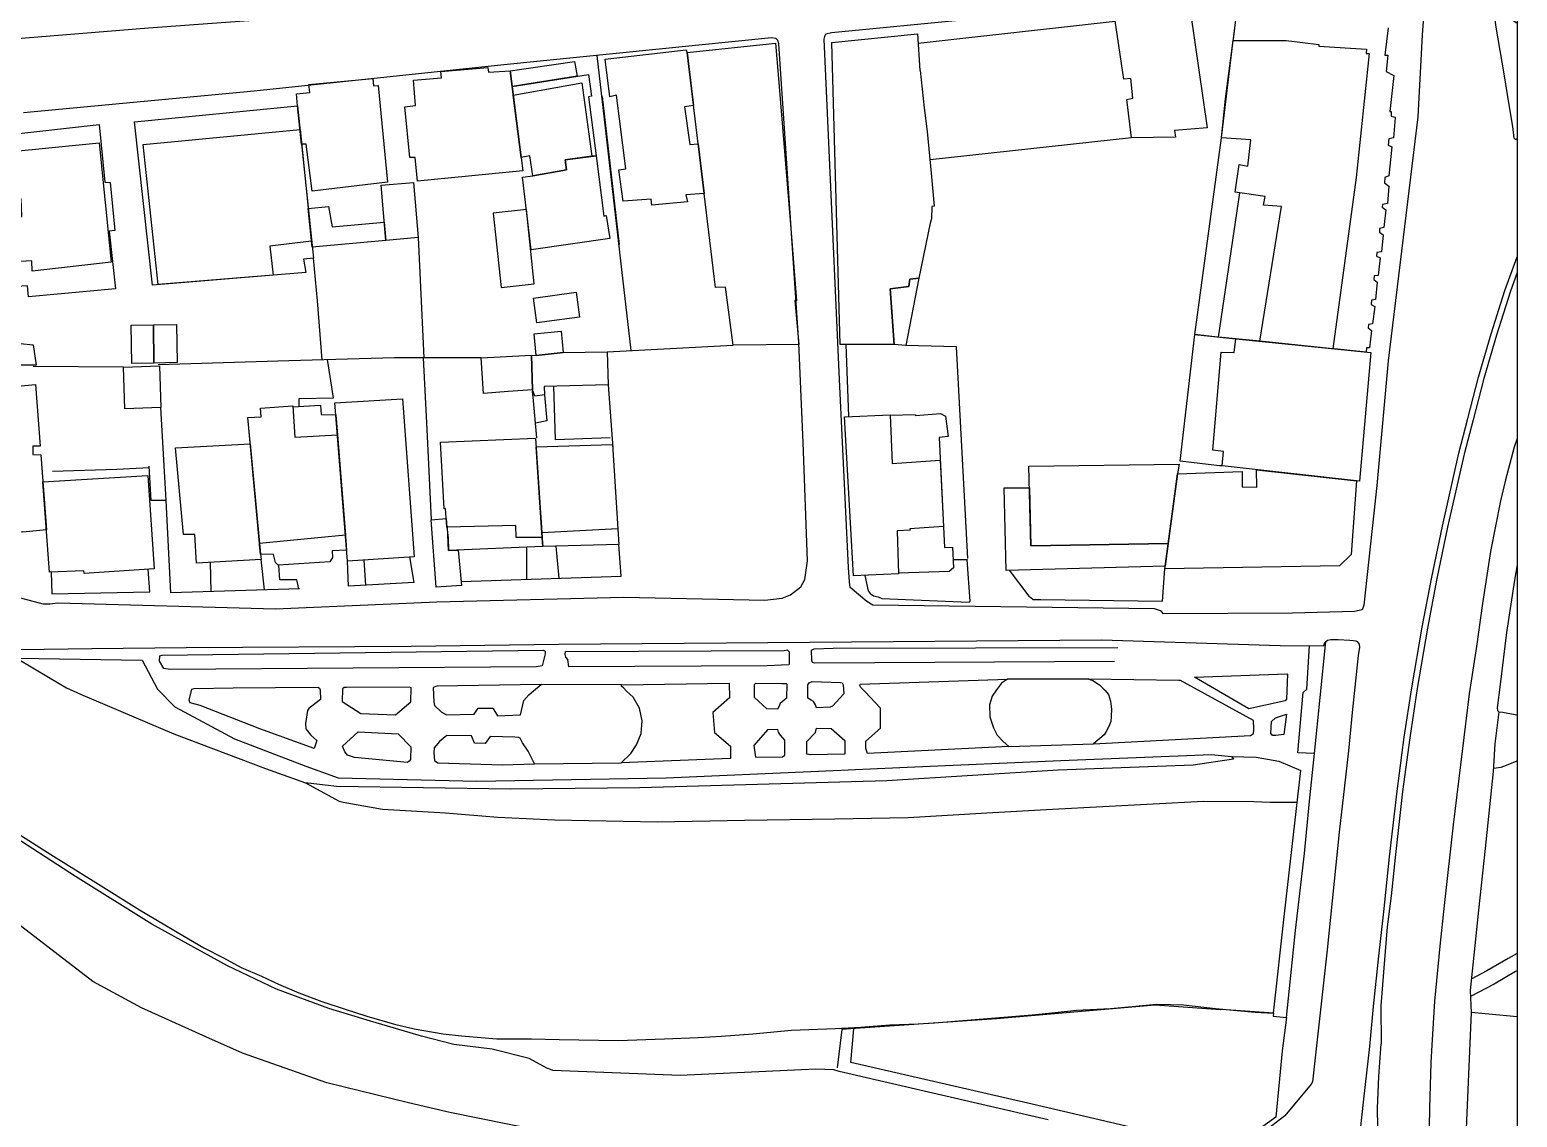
# Model space of a CAD drawing. Header units: centimetres. Extents: x 6155 to 7007, y 1466 to 2152.
# Drawn here: x 6810.1 to 7006.8, y 1875.6 to 2019.3 of the extents above; entities that cross this region are included whole.
import ezdxf

# ---------------------------------------------------------------- set-up
doc = ezdxf.new("R2010")
doc.units = ezdxf.units.CM

msp = doc.modelspace()

# ---------------------------------------------------------------- linework, layer by layer
at = {"color": 7}
for points in [[(6155.54, 2150.82), (7006.83, 2150.82), (7006.83, 1468.12), (6155.54, 1468.12)], [(6954.81, 2012.79), (6953.51, 2021.4), (6960.53, 2021.96), (6960.59, 2021.55), (6963.64, 2021.61), (6965.84, 2006.36), (6961.53, 2005.99), (6961.63, 2005.11), (6955.84, 2005.03), (6955.21, 2010.08), (6956.02, 2010.28), (6955.72, 2012.86), (6954.81, 2012.79)], [(6924.44, 1977.7), (6917.29, 1977.69), (6916.21, 2017.65), (6927.53, 2018.8), (6927.83, 2013.95), (6927.89, 2013.92), (6928.42, 2009), (6928.82, 2005.88), (6929.35, 2000.36), (6929.74, 1995.99), (6929.4, 1995.95), (6929.37, 1994.33), (6929.19, 1993.75), (6927.68, 1986.5), (6926.53, 1986.34), (6926.36, 1985.39), (6923.92, 1985.05), (6924.44, 1977.7)], [(6886.23, 2015.43), (6896.91, 2016.65), (6897.08, 2016.31), (6897.92, 2009.32), (6896.7, 2009.12), (6897.43, 2004.17), (6898.53, 2004.24), (6899.32, 1997.69), (6896.88, 1997.5), (6897.12, 1996.58), (6892.41, 1996.12), (6892.31, 1996.93), (6888.61, 1996.67), (6888.01, 2000.81), (6888.96, 2000.94), (6887.73, 2010.67), (6886.82, 2010.47), (6886.23, 2015.43)], [(6903.14, 1977.63), (6902.15, 1985.29), (6900.83, 1985.23), (6897.08, 2016.31), (6908.76, 2017.53), (6909.15, 2012.86), (6909.15, 2012.86), (6910.78, 1993.06), (6910.78, 1993.06), (6911.53, 1983.47), (6911.29, 1983.51), (6911.82, 1977.71), (6903.14, 1977.63)], [(6969.26, 2017.9), (6976.28, 2017.88), (6980.61, 2017.39), (6980.61, 2017.16), (6986.92, 2016.73), (6986.85, 2016.19), (6987.25, 2016.19), (6985.55, 1999.79), (6982.43, 1977.15), (6972.79, 1978.13), (6975.66, 1995.95), (6973.28, 1996.12), (6973.49, 1997.28), (6969.53, 1997.83), (6970.05, 2001.52), (6971.2, 2001.28), (6971.61, 2004.77), (6967.72, 2005.05), (6968.25, 2010.18), (6969.26, 2017.9)], [(6875.34, 2000.67), (6861.41, 1999.32), (6861.08, 2002.44), (6860.4, 2002.44), (6859.74, 2009.15), (6861.13, 2009.32), (6860.87, 2012.67), (6864.59, 2012.94), (6864.5, 2013.82), (6870.7, 2014.34), (6870.77, 2013.73), (6873.65, 2013.89), (6875.34, 2000.67)], [(6882.16, 2015.12), (6882.51, 2013.18), (6873.91, 2011.81), (6873.65, 2013.89), (6882.16, 2015.12)], [(6845.55, 2009.24), (6845.39, 2010.83), (6847.18, 2011.03), (6847.05, 2012.08), (6855.49, 2012.88), (6855.59, 2011.89), (6856.2, 2011.96), (6857.45, 1999.18), (6847.49, 1997.99), (6846.69, 2004.19), (6846.08, 2004.18), (6845.55, 2009.24)], [(6884.02, 2010.46), (6885.05, 2002.66), (6884.47, 2002.6), (6884.3, 2002.57), (6880.95, 2002.13), (6881.1, 2000.79), (6876.66, 1999.99), (6876.26, 2002.64), (6875.11, 2002.42), (6874.06, 2010.69), (6874.05, 2010.76), (6873.91, 2011.81), (6884.02, 2013.41), (6884.41, 2010.53), (6884.02, 2010.46)], [(6881.1, 2000.79), (6876.66, 1999.99), (6876.26, 2002.64), (6875.11, 2002.42), (6874.06, 2010.69), (6883.14, 2012.29), (6884.47, 2002.6), (6880.95, 2002.13), (6881.1, 2000.79)], [(6845.55, 2009.24), (6847.63, 1989.14), (6846.34, 1988.97), (6846.64, 1987.24), (6826.34, 1985.57), (6823.99, 2007.13), (6845.55, 2009.24)], [(6819.3, 2006.8), (6820.06, 1999.18), (6820.77, 1999.14), (6821.36, 1992.77), (6820.61, 1992.67), (6821.47, 1985.07), (6809.95, 1984.02), (6809.82, 1985.48), (6808.39, 1985.38), (6808.19, 1988.63), (6808.19, 1988.73), (6807.82, 1994.65), (6809.08, 1994.65), (6808.98, 1996.98), (6807.68, 1996.96), (6807.3, 2003.2), (6807.29, 2003.33), (6807.16, 2005.41), (6819.3, 2006.8)], [(6845.87, 2006.15), (6847.4, 1991.35), (6841.88, 1990.69), (6842.33, 1986.89), (6827.1, 1985.63), (6825.12, 2004.14), (6845.87, 2006.15)], [(6807.68, 1996.96), (6807.3, 2003.2), (6819.3, 2004.35), (6820.88, 1988.59), (6810.44, 1987.4), (6810.41, 1988.79), (6808.19, 1988.63), (6807.82, 1994.65), (6809.08, 1994.65), (6808.98, 1996.98), (6807.68, 1996.96)], [(6885.03, 2002.66), (6886.05, 1994.69), (6886.33, 1994.76), (6886.83, 1991.71), (6876.45, 1990.21), (6875.29, 1999.84), (6876.66, 1999.99), (6881.1, 2000.79), (6880.95, 2002.13), (6885.03, 2002.66)], [(6860.88, 1999.13), (6861.5, 1991.84), (6857.2, 1991.47), (6856.58, 1998.76), (6860.88, 1999.13)], [(6846.96, 1995.67), (6849.63, 1995.97), (6850.1, 1993.26), (6857, 1993.86), (6857.2, 1991.47), (6847.48, 1990.58), (6846.96, 1995.67)], [(6876.85, 1985.71), (6875.81, 1995.55), (6871.43, 1995.09), (6872.48, 1985.25), (6876.85, 1985.71)], [(6923.92, 1985.05), (6926.36, 1985.39), (6926.53, 1986.34), (6927.68, 1986.5), (6925.97, 1977.59), (6924.44, 1977.7), (6923.92, 1985.05)], [(6882.82, 1981.33), (6877.19, 1980.57), (6876.75, 1983.84), (6882.37, 1984.61), (6882.82, 1981.33)], [(6826.47, 1980.31), (6826.55, 1975.26), (6823.64, 1975.21), (6823.55, 1980.26), (6826.47, 1980.31)], [(6826.55, 1975.26), (6826.47, 1980.31), (6829.53, 1980.37), (6829.62, 1975.32), (6826.55, 1975.26)], [(6880.67, 1976.63), (6877.11, 1976.27), (6876.82, 1979.12), (6880.38, 1979.48), (6880.67, 1976.63)], [(6967.81, 1961.65), (6967.77, 1961.69), (6967.44, 1961.69), (6962.24, 1962.27), (6964.18, 1979.01), (6969.61, 1978.45), (6969.71, 1978.45), (6987.45, 1976.64), (6985.98, 1959.63), (6967.81, 1961.65)], [(6967.99, 1963.58), (6966.57, 1963.76), (6967.69, 1976.7), (6969.42, 1976.66), (6969.61, 1978.45), (6987.45, 1976.64), (6985.98, 1959.63), (6967.81, 1961.65), (6967.99, 1963.58)], [(6873.41, 1971.48), (6870.13, 1971.22), (6869.8, 1975.96), (6876.48, 1976.28), (6876.63, 1971.71), (6873.41, 1971.48)], [(6878.19, 1971.06), (6876.94, 1970.89), (6876.63, 1971.71), (6876.48, 1976.28), (6877.11, 1976.27), (6880.67, 1976.63), (6886.47, 1976.75), (6886.62, 1972.38), (6878.15, 1972.16), (6878.19, 1971.06)], [(6822.52, 1974.73), (6827.3, 1974.89), (6827.48, 1969.37), (6822.7, 1969.22), (6822.52, 1974.73)], [(6812.33, 1953.21), (6809.21, 1952.88), (6809.11, 1952.95), (6804.29, 1952.56), (6804.04, 1959.34), (6803.47, 1959.3), (6803.16, 1970.25), (6803.84, 1970.35), (6803.84, 1971.77), (6810.89, 1972.4), (6811.5, 1964.27), (6810.55, 1964.28), (6810.52, 1963.16), (6811.59, 1963.13), (6812.33, 1953.21)], [(6849.79, 1949), (6842.98, 1948.54), (6842.61, 1948.88), (6842.37, 1949.96), (6840.64, 1950), (6840.53, 1951.23), (6840.51, 1951.41), (6840.49, 1951.69), (6838.96, 1968.04), (6840.73, 1968.13), (6840.63, 1969.29), (6844.9, 1969.58), (6844.91, 1969.47), (6848.57, 1969.67), (6848.67, 1968.45), (6850.62, 1968.39), (6850.82, 1965.78), (6850.84, 1965.51), (6851.86, 1952.52), (6851.88, 1952.32), (6852.01, 1950.54), (6850.12, 1950.45), (6850.15, 1949.57), (6849.79, 1949)], [(6840.63, 1969.29), (6844.9, 1969.58), (6845.19, 1965.44), (6850.82, 1965.78), (6851.86, 1952.52), (6840.51, 1951.41), (6838.96, 1968.04), (6840.73, 1968.13), (6840.63, 1969.29)], [(6860.94, 1949.66), (6852.13, 1949.06), (6850.49, 1970), (6859.44, 1970.52), (6860.94, 1949.66)], [(6930.37, 1965.42), (6931.08, 1950.88), (6932.16, 1950.91), (6932.29, 1948.2), (6931.71, 1947.69), (6924.99, 1947.5), (6924.99, 1947.41), (6919.04, 1947.12), (6917.87, 1968.13), (6923.91, 1968.42), (6923.91, 1968.38), (6927.23, 1968.47), (6927.26, 1968.34), (6930.58, 1968.6), (6931.23, 1968.23), (6931.56, 1965.55), (6930.37, 1965.42)], [(6919.04, 1947.12), (6917.87, 1968.13), (6923.91, 1968.42), (6924.19, 1961.98), (6930.52, 1962.4), (6930.94, 1953.67), (6926.53, 1953.34), (6926.57, 1953.17), (6924.84, 1953.07), (6924.99, 1947.41), (6919.04, 1947.12)], [(6865.52, 1950.46), (6865.38, 1953.56), (6865.28, 1953.56), (6865.11, 1956.03), (6864.91, 1956), (6864.46, 1964.78), (6877.01, 1965.32), (6877.88, 1952.2), (6877.89, 1952.03), (6877.96, 1951.02), (6865.52, 1950.46)], [(6877.88, 1952.2), (6874.46, 1952.18), (6874.39, 1953.8), (6865.28, 1953.56), (6865.11, 1956.03), (6864.91, 1956), (6864.46, 1964.78), (6877.01, 1965.32), (6877.88, 1952.2)], [(6829.41, 1964.06), (6839.28, 1964.59), (6840.64, 1950), (6840.74, 1949.29), (6832.17, 1948.81), (6831.94, 1952.57), (6830.48, 1952.57), (6829.41, 1964.06)], [(6888.02, 1951.27), (6877.96, 1951.02), (6877.84, 1952.81), (6877.09, 1964.16), (6887.21, 1964.48), (6887.89, 1953.34), (6887.86, 1953.34), (6887.89, 1953.31), (6888.02, 1951.27)], [(6877.09, 1964.16), (6887.21, 1964.48), (6887.89, 1953.34), (6877.84, 1952.81), (6877.09, 1964.16)], [(6960.66, 1951.41), (6942.5, 1951.09), (6942.26, 1961.63), (6962.12, 1961.91), (6961.9, 1960.59), (6960.66, 1951.41)], [(6811.85, 1959.57), (6825.75, 1960.38), (6826.56, 1948.04), (6817.31, 1947.45), (6817.28, 1947.79), (6812.75, 1947.6), (6811.85, 1959.57)], [(6972.39, 1958.86), (6972.34, 1961.15), (6985.59, 1959.68), (6984.89, 1949.95), (6983.32, 1948.43), (6960.21, 1948.05), (6961.9, 1960.59), (6970.44, 1960.9), (6970.47, 1958.9), (6972.39, 1958.86)], [(6960.66, 1951.41), (6960.26, 1948.4), (6939.24, 1947.85), (6939, 1958.76), (6942.32, 1958.75), (6942.5, 1951.09), (6960.66, 1951.41)], [(6867.24, 1945.83), (6863.85, 1945.64), (6863.23, 1954.52), (6865.2, 1954.71), (6865.28, 1953.56), (6865.45, 1952.13), (6865.52, 1950.46), (6866.79, 1950.51), (6867.24, 1945.83)]]:
    msp.add_lwpolyline(points, close=True, dxfattribs=at)
for points in [[(6805.75, 2017.95), (6825.85, 2019.56), (6836.05, 2020.31), (6853.1, 2021.55), (6885.81, 2024.07), (6916.65, 2026.26), (6935.09, 2027.7)], [(6994.59, 2022.8), (6994.24, 2018.63), (6993.67, 2007.79), (6989.78, 1975.57), (6988.28, 1959.07), (6986.55, 1943.25), (6986.31, 1942.64), (6985.29, 1942.41), (6977.12, 1942.19)], [(7006.83, 2005.04), (7006.73, 2004.83), (7006.6, 2004.8), (7006.43, 2005), (7006.26, 2006.52), (7005.76, 2009.41), (7005.09, 2013.51), (7004.06, 2019.65), (7003.69, 2022.19), (7003.69, 2022.39), (7006.83, 2020.19)], [(6977.12, 1942.19), (6960.04, 1942.1), (6959.81, 1942.41), (6959.64, 1942.48), (6958.86, 1942.75), (6921.62, 1943.26), (6920.84, 1943.74), (6918.64, 1945.6), (6918.51, 1946.35), (6918.41, 1948.25), (6917.22, 1973.09), (6915.18, 2018.07), (6915.28, 2018.44), (6915.42, 2018.78), (6916.16, 2018.95), (6934.36, 2020.73)], [(6953.66, 2020.42), (6927.61, 2017.5)], [(6989.78, 2019.58), (6989.34, 2015.94), (6989.7, 2015.94), (6989.49, 2013.82), (6990.5, 2013.25), (6989.97, 2008.53), (6990.18, 2008.5), (6990.15, 2007.89), (6990.69, 2007.78), (6990.69, 2007.69), (6990.48, 2005.05), (6989.87, 2004.89), (6989.76, 2004.05), (6990.25, 2003.83), (6989.84, 2000.01), (6989.34, 1999.79), (6989.29, 1999.09), (6989.83, 1998.63), (6989.67, 1996.37), (6989.03, 1996.22), (6988.97, 1995.88), (6989.46, 1995.49), (6989.21, 1993.17), (6988.6, 1993.03), (6988.6, 1992.56), (6989.11, 1992.22), (6988.88, 1989.96), (6988.27, 1989.87), (6988.2, 1989.37), (6988.72, 1989.15), (6988.44, 1986.82), (6987.9, 1986.78), (6987.86, 1986.3), (6988.33, 1985.94), (6988.07, 1983.64), (6987.58, 1983.57), (6987.51, 1982.98), (6987.98, 1982.73), (6987.7, 1980.43), (6987.18, 1980.36), (6987.14, 1979.91), (6987.54, 1979.55), (6987.31, 1977.27), (6986.91, 1977.29), (6986.84, 1976.7), (6982.61, 1977.13), (6982.43, 1977.15), (6972.79, 1978.13), (6972.59, 1978.15), (6967.31, 1978.69), (6966.83, 1978.74), (6964.18, 1979.01), (6967.72, 2005.05), (6967.72, 2005.09), (6969.26, 2017.9), (6969.3, 2018.17), (6969.71, 2021.35)], [(6989.78, 2019.58), (6989.34, 2015.94), (6989.7, 2015.94), (6989.49, 2013.82), (6990.5, 2013.25), (6989.97, 2008.53), (6990.18, 2008.5), (6990.15, 2007.89), (6990.69, 2007.78), (6990.69, 2007.69), (6990.48, 2005.05), (6989.87, 2004.89), (6989.76, 2004.05), (6990.25, 2003.83), (6989.84, 2000.01), (6989.34, 1999.79), (6989.29, 1999.09), (6989.83, 1998.63), (6989.67, 1996.37), (6989.03, 1996.22), (6988.97, 1995.88), (6989.46, 1995.49), (6989.21, 1993.17), (6988.6, 1993.03), (6988.6, 1992.56), (6989.11, 1992.22), (6988.88, 1989.96), (6988.27, 1989.87), (6988.2, 1989.37), (6988.72, 1989.15), (6988.44, 1986.82), (6987.9, 1986.78), (6987.86, 1986.3), (6988.33, 1985.94), (6988.07, 1983.64), (6987.58, 1983.57), (6987.51, 1982.98), (6987.98, 1982.73), (6987.7, 1980.43), (6987.18, 1980.36), (6987.14, 1979.91), (6987.54, 1979.55), (6987.31, 1977.27), (6986.91, 1977.29), (6986.84, 1976.7), (6982.61, 1977.13), (6982.43, 1977.15), (6972.79, 1978.13), (6967.31, 1978.69), (6970.16, 1997.74), (6970.02, 1997.76), (6969.53, 1997.83), (6970.05, 2001.52), (6971.2, 2001.28), (6971.61, 2004.77), (6967.72, 2005.05), (6969.26, 2017.9), (6969.29, 2018.07), (6969.71, 2021.35)], [(6806.45, 1944.88), (6811.84, 1943.44), (6812.79, 1943.41), (6813.84, 1943.54), (6842.64, 1942.78), (6863.96, 1943.68), (6888.7, 1944.29), (6907.34, 1943.93), (6909.61, 1944.16), (6910.73, 1944.63), (6912.09, 1945.68), (6912.63, 1946.66), (6912.98, 1949.1), (6912.41, 1964.76), (6911.85, 1977.95), (6909.18, 2017.47), (6909.05, 2017.88), (6908.78, 2018.18), (6908.23, 2018.25), (6872.81, 2014.69), (6839.79, 2011.22), (6809.32, 2008.32)], [(6889.67, 1976.92), (6885.15, 2015.93)], [(6885.83, 2010.51), (6888.05, 1990.92)], [(6955.84, 2005.03), (6929.18, 2002.11)], [(6861.5, 1991.84), (6862.24, 1975.96)], [(6848.79, 1975.68), (6848.17, 1983.48), (6847.63, 1989.14)], [(6982.91, 1846.93), (6983.36, 1850.25), (6984.02, 1854.28), (6984.85, 1862.04), (6985.41, 1867.19), (6985.86, 1871.46), (6986.56, 1877.93), (6987.35, 1884.91), (6987.81, 1890.19), (6988.5, 1896.43), (6989.2, 1902.69), (6989.96, 1909.98), (6990.94, 1918.68), (6991.9, 1925.8), (6992.91, 1932.34), (6994.25, 1940.33), (6995.52, 1946.93), (6996.93, 1953.71), (6999.12, 1963.36), (7000.32, 1967.93), (7001.73, 1973.38), (7003.4, 1979.14), (7005.21, 1984.86), (7006.83, 1989.29)], [(7006.83, 1987.21), (7005.89, 1984.63), (7004.09, 1978.93), (7002.42, 1973.2), (7001.01, 1967.75), (6999.82, 1963.19), (6997.63, 1953.56), (6996.22, 1946.79), (6994.95, 1940.2), (6993.61, 1932.22), (6992.61, 1925.7), (6991.65, 1918.6), (6990.67, 1909.9), (6990.14, 1904.83), (6989.62, 1900.73), (6989.24, 1895.85), (6988.81, 1890.29), (6988.82, 1885.28)], [(6808.88, 1977.82), (6810.58, 1977.68), (6810.98, 1974.97), (6802.1, 1974.99)], [(6886.47, 1976.75), (6903.14, 1977.63)], [(6918.04, 1977.69), (6918.38, 1968.24)], [(6934.19, 1949.43), (6932.7, 1977.42), (6925.97, 1977.59)], [(6869.8, 1975.96), (6858.35, 1975.96), (6844.38, 1975.56), (6827.1, 1975.03)], [(6845.75, 1969.52), (6845.75, 1970.57), (6850.29, 1970.66), (6849.49, 1975.71)], [(6862.17, 1975.96), (6862.65, 1966.47), (6863.23, 1954.52)], [(6822.52, 1974.73), (6810.59, 1974.8)], [(6877.18, 1965.36), (6876.7, 1970.76), (6876.63, 1971.51)], [(6878.19, 1971.06), (6878.49, 1967.6), (6876.99, 1967.29), (6876.7, 1970.76)], [(6886.89, 1965.37), (6879.67, 1965.12), (6879.41, 1972.19)], [(6886.62, 1972.38), (6887.24, 1964.06)], [(6845.78, 1945.43), (6828.8, 1944.87), (6828.15, 1957.1), (6827.48, 1969.37)], [(7006.83, 1965.3), (7006.43, 1964.14), (7005.26, 1959.84), (7004.64, 1957.06), (7003.3, 1950.35), (7002.24, 1943.48), (7001.44, 1937.79), (7000.47, 1931.52), (6999.54, 1923.96), (6998.36, 1914.21), (6997.18, 1903.53), (6996.59, 1898.15), (6995.89, 1890.9), (6995.54, 1885.07), (6995.4, 1882.8), (6995.21, 1876.74), (6995.09, 1869.28), (6995.16, 1859.18), (6995.41, 1857.46)], [(6813.12, 1960.97), (6821.63, 1961.25), (6825.91, 1961.47)], [(6828.15, 1957.1), (6826.19, 1957.1), (6825.9, 1961.61)], [(6860.95, 1946.25), (6860.39, 1949.62)], [(6867.18, 1946.37), (6888.32, 1947.09), (6888.02, 1951.27)], [(6875.88, 1946.67), (6875.85, 1950.93)], [(6880.14, 1946.82), (6879.74, 1951.06)], [(6812.98, 1947.61), (6813.06, 1944.76)], [(6826.01, 1945), (6825.77, 1947.99)], [(6834.11, 1945.05), (6834.01, 1948.91)], [(6841.18, 1945.28), (6840.74, 1949.29)], [(6845.7, 1945.42), (6845.46, 1946.61), (6843.19, 1946.62), (6843.05, 1948.54)], [(6860.97, 1946.26), (6852.29, 1945.77), (6852.13, 1949.06)], [(6854.59, 1945.9), (6854.35, 1949.21)], [(6934.12, 1949.26), (6932.24, 1949.26)], [(6934.34, 1943.63), (6934.48, 1943.77), (6934.08, 1949.26)], [(6939.63, 1947.86), (6942.26, 1944.46), (6942.5, 1944.26), (6942.81, 1944.02), (6943.82, 1944.02), (6959.92, 1943.77), (6960.21, 1948.05)], [(7006.83, 1948.58), (7006.47, 1946.56), (7005.4, 1939.65), (7004.57, 1932.77), (7004.19, 1929.66), (7004.22, 1929.32), (7004.39, 1929.15), (7004.94, 1929.11), (7005.1, 1929.08), (7006.83, 1928.76)], [(6920.56, 1947.19), (6920.99, 1945.16), (6921.26, 1944.78), (6921.7, 1944.48), (6922.31, 1944.34), (6922.79, 1944.14), (6934.34, 1943.63)], [(6813.06, 1944.76), (6826.01, 1945)], [(6808.89, 1937.41), (6818.35, 1937.52), (6830.82, 1937.65), (6860.57, 1937.84), (6880.06, 1938.1), (6913.27, 1938.35), (6951.84, 1938.68), (6975.46, 1937.91), (6981.22, 1937.89), (6981.32, 1937.99), (6981.39, 1938.3), (6981.76, 1938.64), (6982.2, 1938.7), (6983.15, 1938.73), (6984.71, 1938.63), (6985.15, 1938.59), (6985.49, 1938.53), (6985.66, 1938.46), (6985.93, 1938.08), (6985.99, 1937.71), (6985.79, 1936.59), (6984.99, 1929.04), (6984.53, 1923.99), (6983.98, 1919.35), (6983.29, 1913.25), (6981.68, 1897.67), (6979.74, 1880.25), (6979.57, 1879.91), (6976.1, 1875.76), (6970.94, 1871.77)], [(6953.57, 1935.8), (6913.95, 1935.6), (6913.64, 1935.67), (6913.54, 1935.94), (6913.51, 1937.29), (6913.85, 1937.46), (6916.36, 1937.56), (6954.01, 1937.66)], [(6976.31, 1888.76), (6977.53, 1900.25), (6978.68, 1910.41), (6979.34, 1917.32), (6980, 1923.63), (6981.54, 1938.44)], [(6980, 1923.63), (6977.83, 1923.73), (6978.53, 1931.7), (6979.01, 1932.13), (6979.36, 1937.9)], [(6808.45, 1936.18), (6808.58, 1936.25), (6824.98, 1935.97), (6827.01, 1932.13), (6829.3, 1929.82), (6837.22, 1925.6), (6846.63, 1921.98), (6850.9, 1920.44), (6869.23, 1919.99), (6894.28, 1920.43), (6914.44, 1921.29), (6926.17, 1921.83), (6946.47, 1922.73), (6966.4, 1923.52), (6969.04, 1923.24), (6969.31, 1922.9), (6963.99, 1922.1), (6946.13, 1921.44), (6923.45, 1920.01), (6890.82, 1919.11), (6873.7, 1918.92), (6850.69, 1919.29), (6846.59, 1919.78)], [(6808.45, 1936.18), (6812.61, 1933.73), (6814.98, 1932.33), (6816.84, 1931.48), (6829.16, 1926.23), (6841.31, 1921.65), (6846.59, 1919.78), (6851.03, 1917.32), (6851.57, 1917.22), (6856.78, 1916.29), (6865.09, 1915.8), (6872.03, 1915.23), (6879.52, 1914.88), (6893.14, 1914.6), (6904.63, 1914.84), (6916.59, 1915.01), (6926.29, 1915.19), (6936.69, 1915.81), (6945.37, 1916.29), (6965.33, 1917.32), (6971.98, 1917.3), (6974.11, 1917.2), (6977.72, 1917.2)], [(6878, 1937.29), (6878.27, 1937.15), (6878.3, 1936.81), (6877.89, 1935.22), (6877.11, 1935.09), (6828.68, 1934.74), (6827.84, 1934.88), (6827.3, 1935.86), (6827.33, 1936.54), (6827.64, 1936.64), (6878, 1937.29)], [(6909.89, 1937.27), (6910.29, 1937.34), (6910.56, 1937.1), (6910.53, 1935.47), (6910.49, 1935.37), (6907.65, 1935.24), (6881.42, 1935.11), (6881.28, 1936.06), (6881.01, 1936.36), (6880.91, 1936.74), (6880.98, 1937.11), (6909.89, 1937.27)], [(6976.14, 1930.6), (6971.35, 1929.53), (6964.15, 1933.71), (6976.35, 1934.19), (6976.45, 1934.12), (6976.34, 1930.83), (6976.14, 1930.6)], [(6831.33, 1930.34), (6831.23, 1930.68), (6831.54, 1932.14), (6831.88, 1932.24), (6837.03, 1932.33), (6848.24, 1932.4), (6848.45, 1932.26), (6848.52, 1932.03), (6848.58, 1930.77), (6848.41, 1930.64), (6847.02, 1929.59), (6846.85, 1929.32), (6846.57, 1927.59), (6846.64, 1926.91), (6847.28, 1926.06), (6848.09, 1925.38), (6847.75, 1924.3), (6840.57, 1926.9), (6832.65, 1930), (6831.33, 1930.34)], [(6853.89, 1928.93), (6858.5, 1928.75), (6860.54, 1930.47), (6860.58, 1932.3), (6860.34, 1932.43), (6852.01, 1932.35), (6851.7, 1932.36), (6851.5, 1932.19), (6851.43, 1930.53), (6853.89, 1928.93)], [(6863.94, 1932.56), (6863.46, 1932.36), (6863.56, 1930.49), (6863.66, 1929.99), (6864.54, 1929.17), (6865.25, 1928.76), (6868.91, 1928.82), (6869.42, 1929.63), (6871.35, 1929.63), (6871.99, 1928.61), (6875.04, 1928.73), (6875.45, 1930.63), (6876.13, 1931.41), (6876.74, 1931.92), (6877.76, 1932.76), (6863.94, 1932.56)], [(6888.4, 1932.73), (6877.76, 1932.76)], [(6888.34, 1922.4), (6889.6, 1923.65), (6890.38, 1924.8), (6890.96, 1926.29), (6891.1, 1927.95), (6890.77, 1929.64), (6889.92, 1931.1), (6889.05, 1931.88), (6888.67, 1932.29), (6888.4, 1932.53), (6888.4, 1932.73), (6902.6, 1932.93), (6902.67, 1931), (6900.46, 1929.07), (6900.69, 1926.43), (6902.78, 1924.63), (6902.78, 1922.97), (6888.34, 1922.4)], [(6909.58, 1932.91), (6910.16, 1932.91), (6910.26, 1932.81), (6910.22, 1930.94), (6909.88, 1930.67), (6909.34, 1930.27), (6909.17, 1929.79), (6909.03, 1929.52), (6907.58, 1929.53), (6905.95, 1931.06), (6905.96, 1932.75), (6906.13, 1932.92), (6909.58, 1932.91)], [(6914.18, 1929.68), (6914.05, 1930.09), (6913.75, 1930.53), (6913.48, 1930.7), (6913, 1930.97), (6913.01, 1932.73), (6913.18, 1932.97), (6913.58, 1933.17), (6917.34, 1933.03), (6917.55, 1932.99), (6917.68, 1932.72), (6917.78, 1931.53), (6916.29, 1929.88), (6915.98, 1929.78), (6914.18, 1929.68)], [(6922.62, 1929.62), (6920.56, 1931.83), (6920.02, 1932.37), (6919.89, 1932.65), (6919.92, 1932.82), (6939.44, 1933.47), (6938.63, 1932.93), (6937.95, 1932.06), (6937.4, 1931.21), (6937.06, 1930.06), (6937.09, 1928.5), (6937.56, 1927.04), (6938.07, 1926.06), (6938.84, 1925.21), (6939.59, 1924.56), (6920.91, 1923.63), (6920.68, 1924.31), (6920.71, 1924.51), (6920.68, 1924.85), (6920.71, 1925.29), (6922.62, 1927.01), (6922.62, 1929.62)], [(6950.18, 1933.45), (6939.44, 1933.47)], [(6971.99, 1926.88), (6971.96, 1928), (6962.28, 1933.28), (6962.08, 1933.31), (6950.18, 1933.45), (6950.73, 1933.28), (6951.57, 1932.7), (6952.28, 1932.02), (6952.79, 1931.44), (6953.06, 1930.56), (6953.19, 1929.51), (6953.15, 1928.56), (6953.08, 1927.85), (6952.84, 1927.2), (6952.47, 1926.53), (6952.2, 1926.12), (6950.81, 1924.9), (6971.58, 1926), (6971.96, 1926.27), (6971.99, 1926.78), (6971.99, 1926.88)], [(6976.33, 1928.83), (6975.95, 1926.16), (6974.9, 1926.03), (6974.46, 1926.03), (6974.26, 1926.33), (6974.33, 1927.89), (6974.88, 1928.36), (6976.33, 1928.83)], [(7004.39, 1929.15), (7003.89, 1924.92), (7003.65, 1921.26), (7002.57, 1911.1), (7001.7, 1902.93), (7000.59, 1892.29), (7000.76, 1889.41)], [(6851.48, 1924.63), (6853.55, 1926.49), (6858.84, 1926.24), (6860.52, 1924.5), (6860.49, 1922.84), (6860.28, 1922.61), (6860.08, 1922.47), (6853.07, 1923.13), (6852.15, 1923.44), (6851.81, 1923.85), (6851.48, 1924.63)], [(6876.89, 1922.26), (6876.04, 1923.95), (6875.3, 1925.07), (6875.1, 1925.41), (6874.96, 1925.65), (6874.8, 1925.75), (6874.29, 1925.82), (6871.03, 1925.9), (6870.35, 1924.95), (6868.96, 1924.99), (6868.53, 1925.97), (6865.27, 1926.02), (6864.32, 1925.21), (6863.61, 1924.39), (6863.57, 1923.75), (6863.64, 1922.7), (6864.11, 1922.39), (6872.65, 1922.13), (6876.89, 1922.26)], [(6909.69, 1923.22), (6909.96, 1923.42), (6910, 1925.42), (6909.4, 1926.07), (6909.13, 1926.44), (6909.06, 1926.81), (6907.67, 1926.78), (6905.87, 1924.69), (6906.1, 1923.16), (6909.69, 1923.22)], [(6913.35, 1923.45), (6912.91, 1923.55), (6912.88, 1925.24), (6914.04, 1926.43), (6914.18, 1926.97), (6916.11, 1926.96), (6917.9, 1925.37), (6917.93, 1923.54), (6913.35, 1923.45)], [(6939.59, 1924.56), (6950.81, 1924.9)], [(6876.89, 1922.26), (6888.34, 1922.4)], [(6969.04, 1923.24), (6972.3, 1923.17), (6975.31, 1922.61), (6978.2, 1921.39)], [(7003.68, 1921.72), (7004.7, 1921.82), (7005.41, 1922.09), (7006.83, 1922.66)], [(6974.59, 1889.31), (6976.05, 1902.46), (6978.2, 1921.39)], [(6944.79, 1875.23), (6936.01, 1877.25), (6917.18, 1881.61), (6916.44, 1881.81), (6914.1, 1881.92), (6896.14, 1881.09), (6879.3, 1881.74), (6878.99, 1881.85), (6878.52, 1882.05), (6876.15, 1883.31), (6871.27, 1884.54), (6866.19, 1885.17), (6861.92, 1886.26), (6855.19, 1888.25), (6849.67, 1889.92), (6842.76, 1892.48), (6836.26, 1895.58), (6826.28, 1901.1), (6816.16, 1907.36), (6799.34, 1918.26)], [(6808.53, 1913.08), (6812.93, 1910.29), (6818.88, 1906.58), (6824.63, 1902.97), (6830.35, 1899.57), (6833.16, 1897.97), (6835.77, 1896.64), (6838.1, 1895.35), (6840.77, 1894.19), (6843.01, 1893.13), (6845.72, 1892), (6848.73, 1890.84), (6851.84, 1889.85), (6854.72, 1888.9), (6858.38, 1887.84), (6860.95, 1887.22), (6864.81, 1886.56), (6867.22, 1886.32), (6871.9, 1885.93), (6876.47, 1885.92), (6880.13, 1885.85), (6887.96, 1885.69), (6894.06, 1885.94), (6898.53, 1886.1), (6901.62, 1886.26), (6905.75, 1886.59), (6910.84, 1887.08), (6916.63, 1887.27), (6920.02, 1887.47), (6923.85, 1887.76), (6927.61, 1887.92), (6929.78, 1888.05), (6942.7, 1889.1), (6945.71, 1889.4), (6948.56, 1889.73), (6953.04, 1889.95), (6956.39, 1890.25), (6959.07, 1890.51), (6960.97, 1890.47), (6962.7, 1890.4), (6966.93, 1889.95), (6972.18, 1889.43), (6974.59, 1889.31)], [(6912.41, 1854.46), (6912.51, 1855.34), (6916.11, 1870.27), (6916.25, 1871.59), (6916.22, 1872.07), (6915.98, 1872.27), (6915.74, 1872.37), (6915.2, 1872.48), (6898.32, 1872.02), (6894.19, 1871.96), (6893.71, 1871.82), (6890.7, 1871.97), (6884.06, 1872.53), (6873.29, 1874.62), (6865.7, 1876.17), (6860.21, 1877.47), (6849.41, 1880.11), (6838.27, 1884.04), (6833.43, 1886.19), (6824.9, 1890), (6818.47, 1893.51), (6801.18, 1906.76)], [(7006.83, 1897.22), (7005.62, 1896.55), (7002.8, 1894.89), (7000.75, 1893.82)], [(7006.83, 1894.93), (7006.62, 1894.81), (7003.77, 1893.14), (7000.63, 1891.51)], [(6974.59, 1889.31), (6967.71, 1889.81), (6967.61, 1889.77), (6958.97, 1890.37), (6937.98, 1888.56), (6918.66, 1887.23), (6917.51, 1887.16)], [(6974.59, 1889.31), (6974.55, 1888.91), (6976.31, 1888.76), (6975.76, 1884.33), (6974.92, 1875.55), (6968.95, 1871.3), (6957.19, 1873.91), (6942.7, 1877.27), (6918.72, 1882.79), (6919.12, 1887.26)], [(7000.76, 1889.41), (7000.01, 1872.06)], [(7006.83, 1888.81), (7000.76, 1889.41)], [(6917.51, 1887.16), (6916.89, 1882.08)], [(6987.99, 1853.6), (6988.3, 1857.36), (6988.45, 1861.39), (6988.39, 1865.66), (6988.44, 1871.69), (6988.35, 1876.74), (6988.53, 1880.94), (6988.82, 1885.28)]]:
    msp.add_lwpolyline(points, dxfattribs=at)

doc.saveas('drawing.dxf')
